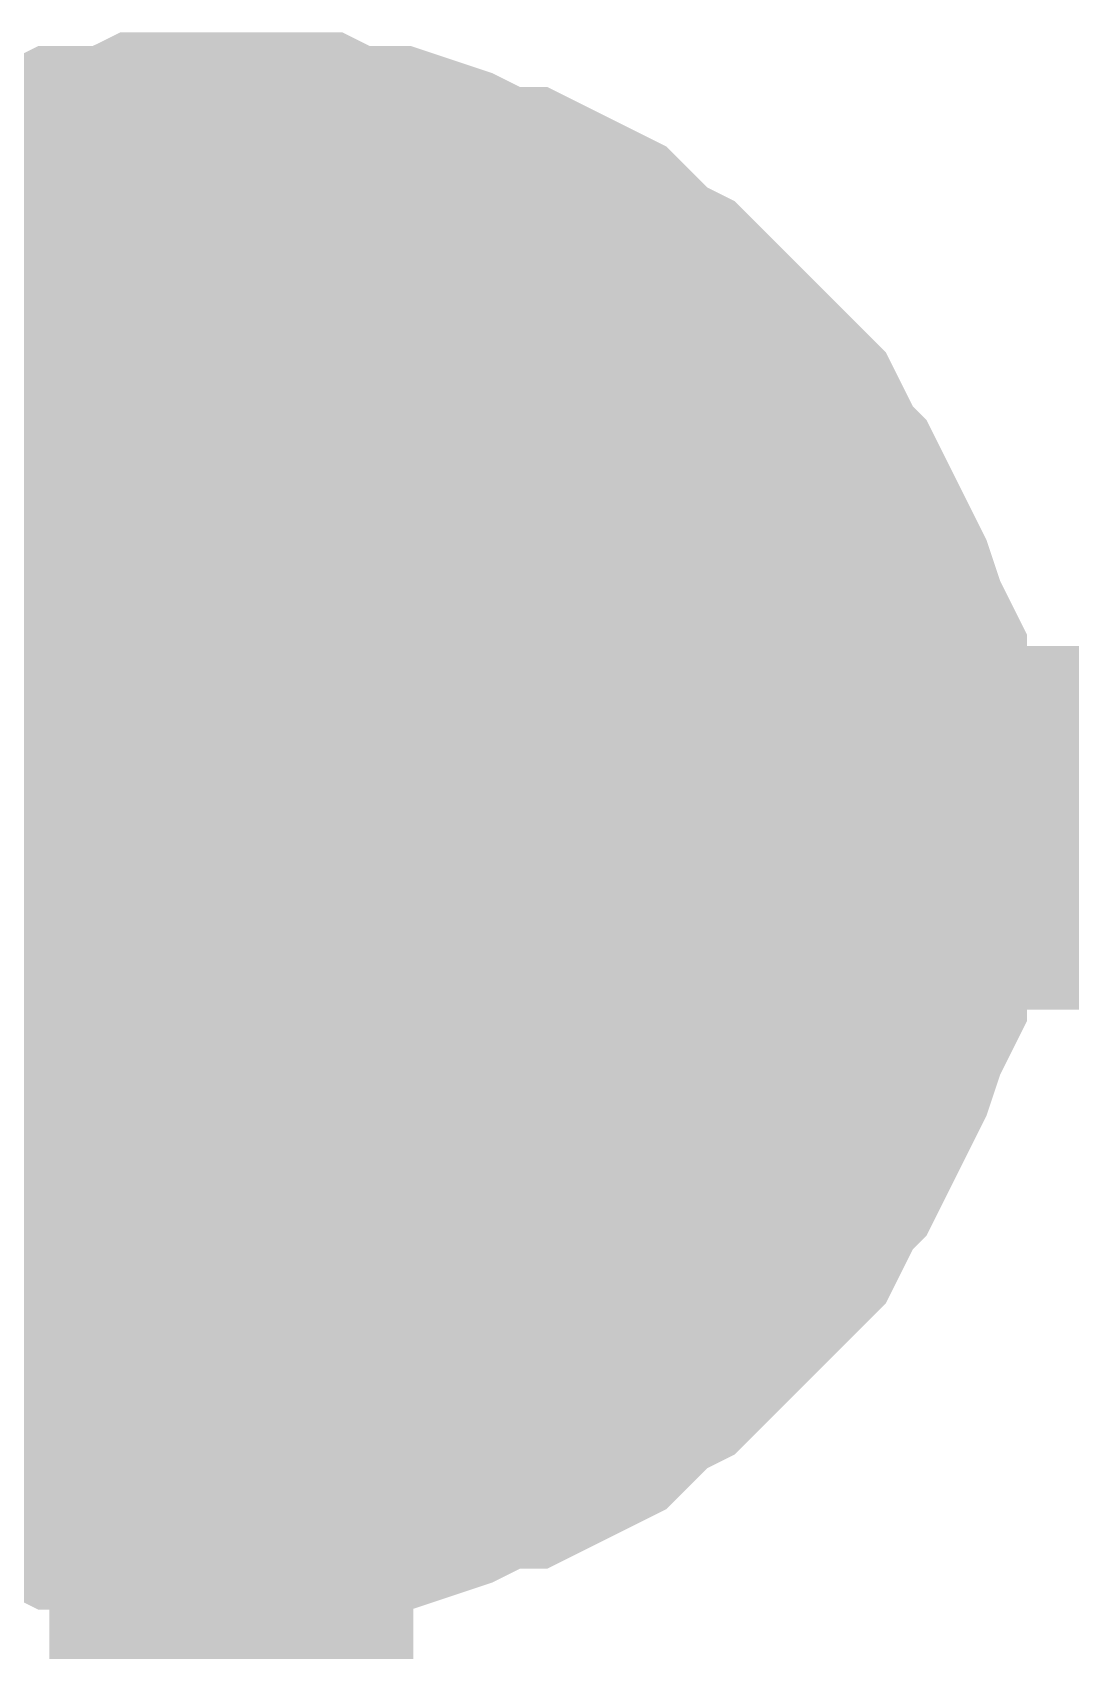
# Model space of a CAD drawing. Header units: inches. Extents: x 0 to 22.3, y 0 to 15.7.
# Drawn here: x 6.6865 to 6.7201, y 10.9965 to 11.0489 of the extents above; entities that cross this region are included whole.
import ezdxf

# ---------------------------------------------------------------- set-up
doc = ezdxf.new("R2010")
doc.units = ezdxf.units.IN
doc.header["$MEASUREMENT"] = 0
doc.layers.add('Sheet', color=255, linetype='Continuous')

msp = doc.modelspace()

# ---------------------------------------------------------------- linework, layer by layer
at = {"layer": 'Sheet'}
for points in [[(6.680098, 11.03862, 0.0118, 0.0118, 0), (6.680982, 11.039062, 0.0118, 0.0118, 0), (6.681866, 11.039505, 0.0118, 0.0118, 0), (6.682751, 11.040389, 0.0118, 0.0118, 0), (6.683193, 11.040831, 0.0118, 0.0118, 0), (6.684077, 11.041273, 0.0118, 0.0118, 0), (6.684961, 11.041273, 0.0118, 0.0118, 0), (6.685845, 11.041715, 0.0118, 0.0118, 0), (6.687171, 11.042157, 0.0118, 0.0118, 0), (6.688055, 11.042599, 0.0118, 0.0118, 0), (6.688939, 11.042599, 0.0118, 0.0118, 0), (6.689823, 11.042599, 0.0118, 0.0118, 0), (6.690707, 11.043041, 0.0118, 0.0118, 0), (6.692033, 11.043041, 0.0118, 0.0118, 0), (6.692917, 11.043041, 0.0118, 0.0118, 0)], [(6.680098, 11.03862, 0.0118, 0.0118, 0), (6.680982, 11.039062, 0.0118, 0.0118, 0), (6.681866, 11.039505, 0.0118, 0.0118, 0), (6.682751, 11.040389, 0.0118, 0.0118, 0), (6.683193, 11.040831, 0.0118, 0.0118, 0), (6.684077, 11.041273, 0.0118, 0.0118, 0), (6.684961, 11.041273, 0.0118, 0.0118, 0), (6.685845, 11.041715, 0.0118, 0.0118, 0), (6.687171, 11.042157, 0.0118, 0.0118, 0), (6.688055, 11.042599, 0.0118, 0.0118, 0), (6.688939, 11.042599, 0.0118, 0.0118, 0), (6.689823, 11.042599, 0.0118, 0.0118, 0), (6.690707, 11.043041, 0.0118, 0.0118, 0), (6.692033, 11.043041, 0.0118, 0.0118, 0), (6.692917, 11.043041, 0.0118, 0.0118, 0)], [(6.680098, 11.03862, 0.0118, 0.0118, 0), (6.680982, 11.039062, 0.0118, 0.0118, 0), (6.681866, 11.039505, 0.0118, 0.0118, 0), (6.682751, 11.040389, 0.0118, 0.0118, 0), (6.683193, 11.040831, 0.0118, 0.0118, 0), (6.684077, 11.041273, 0.0118, 0.0118, 0), (6.684961, 11.041273, 0.0118, 0.0118, 0), (6.685845, 11.041715, 0.0118, 0.0118, 0), (6.687171, 11.042157, 0.0118, 0.0118, 0), (6.688055, 11.042599, 0.0118, 0.0118, 0), (6.688939, 11.042599, 0.0118, 0.0118, 0), (6.689823, 11.042599, 0.0118, 0.0118, 0), (6.690707, 11.043041, 0.0118, 0.0118, 0), (6.692033, 11.043041, 0.0118, 0.0118, 0), (6.692917, 11.043041, 0.0118, 0.0118, 0)], [(6.680098, 11.03862, 0.0118, 0.0118, 0), (6.680982, 11.039062, 0.0118, 0.0118, 0), (6.681866, 11.039505, 0.0118, 0.0118, 0), (6.682751, 11.040389, 0.0118, 0.0118, 0), (6.683193, 11.040831, 0.0118, 0.0118, 0), (6.684077, 11.041273, 0.0118, 0.0118, 0), (6.684961, 11.041273, 0.0118, 0.0118, 0), (6.685845, 11.041715, 0.0118, 0.0118, 0), (6.687171, 11.042157, 0.0118, 0.0118, 0), (6.688055, 11.042599, 0.0118, 0.0118, 0), (6.688939, 11.042599, 0.0118, 0.0118, 0), (6.689823, 11.042599, 0.0118, 0.0118, 0), (6.690707, 11.043041, 0.0118, 0.0118, 0), (6.692033, 11.043041, 0.0118, 0.0118, 0), (6.692917, 11.043041, 0.0118, 0.0118, 0)], [(6.692917, 11.043041, 0.0118, 0.0118, 0), (6.692917, 11.043041, 0.0118, 0.0118, 0)], [(6.692917, 11.043041, 0.0118, 0.0118, 0), (6.693802, 11.043041, 0.0118, 0.0118, 0), (6.695128, 11.043041, 0.0118, 0.0118, 0), (6.696012, 11.042599, 0.0118, 0.0118, 0), (6.696896, 11.042599, 0.0118, 0.0118, 0), (6.69778, 11.042599, 0.0118, 0.0118, 0), (6.699106, 11.042157, 0.0118, 0.0118, 0), (6.69999, 11.041715, 0.0118, 0.0118, 0), (6.700874, 11.041273, 0.0118, 0.0118, 0), (6.701758, 11.041273, 0.0118, 0.0118, 0), (6.702642, 11.040831, 0.0118, 0.0118, 0), (6.703526, 11.040389, 0.0118, 0.0118, 0), (6.70441, 11.039505, 0.0118, 0.0118, 0), (6.704853, 11.039062, 0.0118, 0.0118, 0), (6.705737, 11.03862, 0.0118, 0.0118, 0), (6.706621, 11.037736, 0.0118, 0.0118, 0), (6.707063, 11.037294, 0.0118, 0.0118, 0), (6.707947, 11.03641, 0.0118, 0.0118, 0), (6.708389, 11.035968, 0.0118, 0.0118, 0), (6.709273, 11.035084, 0.0118, 0.0118, 0), (6.709715, 11.0342, 0.0118, 0.0118, 0), (6.710157, 11.033316, 0.0118, 0.0118, 0), (6.710599, 11.032874, 0.0118, 0.0118, 0), (6.711041, 11.03199, 0.0118, 0.0118, 0), (6.711483, 11.031106, 0.0118, 0.0118, 0), (6.711925, 11.030222, 0.0118, 0.0118, 0), (6.712367, 11.028896, 0.0118, 0.0118, 0), (6.712809, 11.028012, 0.0118, 0.0118, 0), (6.712809, 11.027128, 0.0118, 0.0118, 0), (6.712809, 11.026244, 0.0118, 0.0118, 0), (6.713251, 11.02536, 0.0118, 0.0118, 0), (6.713251, 11.024034, 0.0118, 0.0118, 0), (6.713251, 11.02315, 0.0118, 0.0118, 0)], [(6.692917, 11.043041, 0.0118, 0.0118, 0), (6.692917, 11.043041, 0.0118, 0.0118, 0)], [(6.692917, 11.043041, 0.0118, 0.0118, 0), (6.693802, 11.043041, 0.0118, 0.0118, 0), (6.695128, 11.043041, 0.0118, 0.0118, 0), (6.696012, 11.042599, 0.0118, 0.0118, 0), (6.696896, 11.042599, 0.0118, 0.0118, 0), (6.69778, 11.042599, 0.0118, 0.0118, 0), (6.699106, 11.042157, 0.0118, 0.0118, 0), (6.69999, 11.041715, 0.0118, 0.0118, 0), (6.700874, 11.041273, 0.0118, 0.0118, 0), (6.701758, 11.041273, 0.0118, 0.0118, 0), (6.702642, 11.040831, 0.0118, 0.0118, 0), (6.703526, 11.040389, 0.0118, 0.0118, 0), (6.70441, 11.039505, 0.0118, 0.0118, 0), (6.704853, 11.039062, 0.0118, 0.0118, 0), (6.705737, 11.03862, 0.0118, 0.0118, 0), (6.706621, 11.037736, 0.0118, 0.0118, 0), (6.707063, 11.037294, 0.0118, 0.0118, 0), (6.707947, 11.03641, 0.0118, 0.0118, 0), (6.708389, 11.035968, 0.0118, 0.0118, 0), (6.709273, 11.035084, 0.0118, 0.0118, 0), (6.709715, 11.0342, 0.0118, 0.0118, 0), (6.710157, 11.033316, 0.0118, 0.0118, 0), (6.710599, 11.032874, 0.0118, 0.0118, 0), (6.711041, 11.03199, 0.0118, 0.0118, 0), (6.711483, 11.031106, 0.0118, 0.0118, 0), (6.711925, 11.030222, 0.0118, 0.0118, 0), (6.712367, 11.028896, 0.0118, 0.0118, 0), (6.712809, 11.028012, 0.0118, 0.0118, 0), (6.712809, 11.027128, 0.0118, 0.0118, 0), (6.712809, 11.026244, 0.0118, 0.0118, 0), (6.713251, 11.02536, 0.0118, 0.0118, 0), (6.713251, 11.024034, 0.0118, 0.0118, 0), (6.713251, 11.02315, 0.0118, 0.0118, 0)], [(6.692917, 11.043041, 0.0118, 0.0118, 0), (6.692917, 11.043041, 0.0118, 0.0118, 0)], [(6.692917, 11.043041, 0.0118, 0.0118, 0), (6.693802, 11.043041, 0.0118, 0.0118, 0), (6.695128, 11.043041, 0.0118, 0.0118, 0), (6.696012, 11.042599, 0.0118, 0.0118, 0), (6.696896, 11.042599, 0.0118, 0.0118, 0), (6.69778, 11.042599, 0.0118, 0.0118, 0), (6.699106, 11.042157, 0.0118, 0.0118, 0), (6.69999, 11.041715, 0.0118, 0.0118, 0), (6.700874, 11.041273, 0.0118, 0.0118, 0), (6.701758, 11.041273, 0.0118, 0.0118, 0), (6.702642, 11.040831, 0.0118, 0.0118, 0), (6.703526, 11.040389, 0.0118, 0.0118, 0), (6.70441, 11.039505, 0.0118, 0.0118, 0), (6.704853, 11.039062, 0.0118, 0.0118, 0), (6.705737, 11.03862, 0.0118, 0.0118, 0), (6.706621, 11.037736, 0.0118, 0.0118, 0), (6.707063, 11.037294, 0.0118, 0.0118, 0), (6.707947, 11.03641, 0.0118, 0.0118, 0), (6.708389, 11.035968, 0.0118, 0.0118, 0), (6.709273, 11.035084, 0.0118, 0.0118, 0), (6.709715, 11.0342, 0.0118, 0.0118, 0), (6.710157, 11.033316, 0.0118, 0.0118, 0), (6.710599, 11.032874, 0.0118, 0.0118, 0), (6.711041, 11.03199, 0.0118, 0.0118, 0), (6.711483, 11.031106, 0.0118, 0.0118, 0), (6.711925, 11.030222, 0.0118, 0.0118, 0), (6.712367, 11.028896, 0.0118, 0.0118, 0), (6.712809, 11.028012, 0.0118, 0.0118, 0), (6.712809, 11.027128, 0.0118, 0.0118, 0), (6.712809, 11.026244, 0.0118, 0.0118, 0), (6.713251, 11.02536, 0.0118, 0.0118, 0), (6.713251, 11.024034, 0.0118, 0.0118, 0), (6.713251, 11.02315, 0.0118, 0.0118, 0)], [(6.692917, 11.043041, 0.0118, 0.0118, 0), (6.692917, 11.043041, 0.0118, 0.0118, 0)], [(6.692917, 11.043041, 0.0118, 0.0118, 0), (6.693802, 11.043041, 0.0118, 0.0118, 0), (6.695128, 11.043041, 0.0118, 0.0118, 0), (6.696012, 11.042599, 0.0118, 0.0118, 0), (6.696896, 11.042599, 0.0118, 0.0118, 0), (6.69778, 11.042599, 0.0118, 0.0118, 0), (6.699106, 11.042157, 0.0118, 0.0118, 0), (6.69999, 11.041715, 0.0118, 0.0118, 0), (6.700874, 11.041273, 0.0118, 0.0118, 0), (6.701758, 11.041273, 0.0118, 0.0118, 0), (6.702642, 11.040831, 0.0118, 0.0118, 0), (6.703526, 11.040389, 0.0118, 0.0118, 0), (6.70441, 11.039505, 0.0118, 0.0118, 0), (6.704853, 11.039062, 0.0118, 0.0118, 0), (6.705737, 11.03862, 0.0118, 0.0118, 0), (6.706621, 11.037736, 0.0118, 0.0118, 0), (6.707063, 11.037294, 0.0118, 0.0118, 0), (6.707947, 11.03641, 0.0118, 0.0118, 0), (6.708389, 11.035968, 0.0118, 0.0118, 0), (6.709273, 11.035084, 0.0118, 0.0118, 0), (6.709715, 11.0342, 0.0118, 0.0118, 0), (6.710157, 11.033316, 0.0118, 0.0118, 0), (6.710599, 11.032874, 0.0118, 0.0118, 0), (6.711041, 11.03199, 0.0118, 0.0118, 0), (6.711483, 11.031106, 0.0118, 0.0118, 0), (6.711925, 11.030222, 0.0118, 0.0118, 0), (6.712367, 11.028896, 0.0118, 0.0118, 0), (6.712809, 11.028012, 0.0118, 0.0118, 0), (6.712809, 11.027128, 0.0118, 0.0118, 0), (6.712809, 11.026244, 0.0118, 0.0118, 0), (6.713251, 11.02536, 0.0118, 0.0118, 0), (6.713251, 11.024034, 0.0118, 0.0118, 0), (6.713251, 11.02315, 0.0118, 0.0118, 0)], [(6.684077, 11.041273, 0.0039, 0.0039, 0), (6.684961, 11.041273, 0.0039, 0.0039, 0), (6.685845, 11.041715, 0.0039, 0.0039, 0), (6.687171, 11.042157, 0.0039, 0.0039, 0), (6.688055, 11.042599, 0.0039, 0.0039, 0), (6.688939, 11.042599, 0.0039, 0.0039, 0), (6.689823, 11.042599, 0.0039, 0.0039, 0), (6.690707, 11.043041, 0.0039, 0.0039, 0), (6.692033, 11.043041, 0.0039, 0.0039, 0), (6.692917, 11.043041, 0.0039, 0.0039, 0)], [(6.684077, 11.041273, 0.0039, 0.0039, 0), (6.684961, 11.041273, 0.0039, 0.0039, 0), (6.685845, 11.041715, 0.0039, 0.0039, 0), (6.687171, 11.042157, 0.0039, 0.0039, 0), (6.688055, 11.042599, 0.0039, 0.0039, 0), (6.688939, 11.042599, 0.0039, 0.0039, 0), (6.689823, 11.042599, 0.0039, 0.0039, 0), (6.690707, 11.043041, 0.0039, 0.0039, 0), (6.692033, 11.043041, 0.0039, 0.0039, 0), (6.692917, 11.043041, 0.0039, 0.0039, 0)], [(6.684077, 11.041273, 0.0039, 0.0039, 0), (6.684961, 11.041273, 0.0039, 0.0039, 0), (6.685845, 11.041715, 0.0039, 0.0039, 0), (6.687171, 11.042157, 0.0039, 0.0039, 0), (6.688055, 11.042599, 0.0039, 0.0039, 0), (6.688939, 11.042599, 0.0039, 0.0039, 0), (6.689823, 11.042599, 0.0039, 0.0039, 0), (6.690707, 11.043041, 0.0039, 0.0039, 0), (6.692033, 11.043041, 0.0039, 0.0039, 0), (6.692917, 11.043041, 0.0039, 0.0039, 0)], [(6.684077, 11.041273, 0.0039, 0.0039, 0), (6.684961, 11.041273, 0.0039, 0.0039, 0), (6.685845, 11.041715, 0.0039, 0.0039, 0), (6.687171, 11.042157, 0.0039, 0.0039, 0), (6.688055, 11.042599, 0.0039, 0.0039, 0), (6.688939, 11.042599, 0.0039, 0.0039, 0), (6.689823, 11.042599, 0.0039, 0.0039, 0), (6.690707, 11.043041, 0.0039, 0.0039, 0), (6.692033, 11.043041, 0.0039, 0.0039, 0), (6.692917, 11.043041, 0.0039, 0.0039, 0)], [(6.692917, 11.043041, 0.0039, 0.0039, 0), (6.692917, 11.043041, 0.0039, 0.0039, 0)], [(6.692917, 11.043041, 0.0039, 0.0039, 0), (6.693802, 11.043041, 0.0039, 0.0039, 0), (6.695128, 11.043041, 0.0039, 0.0039, 0), (6.696012, 11.042599, 0.0039, 0.0039, 0), (6.696896, 11.042599, 0.0039, 0.0039, 0), (6.69778, 11.042599, 0.0039, 0.0039, 0), (6.699106, 11.042157, 0.0039, 0.0039, 0), (6.69999, 11.041715, 0.0039, 0.0039, 0), (6.700874, 11.041273, 0.0039, 0.0039, 0), (6.701758, 11.041273, 0.0039, 0.0039, 0), (6.702642, 11.040831, 0.0039, 0.0039, 0), (6.703526, 11.040389, 0.0039, 0.0039, 0), (6.70441, 11.039505, 0.0039, 0.0039, 0), (6.704853, 11.039062, 0.0039, 0.0039, 0), (6.705737, 11.03862, 0.0039, 0.0039, 0), (6.706621, 11.037736, 0.0039, 0.0039, 0), (6.707063, 11.037294, 0.0039, 0.0039, 0), (6.707947, 11.03641, 0.0039, 0.0039, 0), (6.708389, 11.035968, 0.0039, 0.0039, 0), (6.709273, 11.035084, 0.0039, 0.0039, 0), (6.709715, 11.0342, 0.0039, 0.0039, 0), (6.710157, 11.033316, 0.0039, 0.0039, 0), (6.710599, 11.032874, 0.0039, 0.0039, 0), (6.711041, 11.03199, 0.0039, 0.0039, 0), (6.711483, 11.031106, 0.0039, 0.0039, 0), (6.711925, 11.030222, 0.0039, 0.0039, 0), (6.712367, 11.028896, 0.0039, 0.0039, 0), (6.712809, 11.028012, 0.0039, 0.0039, 0), (6.712809, 11.027128, 0.0039, 0.0039, 0), (6.712809, 11.026244, 0.0039, 0.0039, 0), (6.713251, 11.02536, 0.0039, 0.0039, 0), (6.713251, 11.024034, 0.0039, 0.0039, 0), (6.713251, 11.02315, 0.0039, 0.0039, 0)], [(6.692917, 11.043041, 0.0039, 0.0039, 0), (6.692917, 11.043041, 0.0039, 0.0039, 0)], [(6.692917, 11.043041, 0.0039, 0.0039, 0), (6.693802, 11.043041, 0.0039, 0.0039, 0), (6.695128, 11.043041, 0.0039, 0.0039, 0), (6.696012, 11.042599, 0.0039, 0.0039, 0), (6.696896, 11.042599, 0.0039, 0.0039, 0), (6.69778, 11.042599, 0.0039, 0.0039, 0), (6.699106, 11.042157, 0.0039, 0.0039, 0), (6.69999, 11.041715, 0.0039, 0.0039, 0), (6.700874, 11.041273, 0.0039, 0.0039, 0), (6.701758, 11.041273, 0.0039, 0.0039, 0), (6.702642, 11.040831, 0.0039, 0.0039, 0), (6.703526, 11.040389, 0.0039, 0.0039, 0), (6.70441, 11.039505, 0.0039, 0.0039, 0), (6.704853, 11.039062, 0.0039, 0.0039, 0), (6.705737, 11.03862, 0.0039, 0.0039, 0), (6.706621, 11.037736, 0.0039, 0.0039, 0), (6.707063, 11.037294, 0.0039, 0.0039, 0), (6.707947, 11.03641, 0.0039, 0.0039, 0), (6.708389, 11.035968, 0.0039, 0.0039, 0), (6.709273, 11.035084, 0.0039, 0.0039, 0), (6.709715, 11.0342, 0.0039, 0.0039, 0), (6.710157, 11.033316, 0.0039, 0.0039, 0), (6.710599, 11.032874, 0.0039, 0.0039, 0), (6.711041, 11.03199, 0.0039, 0.0039, 0), (6.711483, 11.031106, 0.0039, 0.0039, 0), (6.711925, 11.030222, 0.0039, 0.0039, 0), (6.712367, 11.028896, 0.0039, 0.0039, 0), (6.712809, 11.028012, 0.0039, 0.0039, 0), (6.712809, 11.027128, 0.0039, 0.0039, 0), (6.712809, 11.026244, 0.0039, 0.0039, 0), (6.713251, 11.02536, 0.0039, 0.0039, 0), (6.713251, 11.024034, 0.0039, 0.0039, 0), (6.713251, 11.02315, 0.0039, 0.0039, 0)], [(6.692917, 11.043041, 0.0039, 0.0039, 0), (6.692917, 11.043041, 0.0039, 0.0039, 0)], [(6.692917, 11.043041, 0.0039, 0.0039, 0), (6.693802, 11.043041, 0.0039, 0.0039, 0), (6.695128, 11.043041, 0.0039, 0.0039, 0), (6.696012, 11.042599, 0.0039, 0.0039, 0), (6.696896, 11.042599, 0.0039, 0.0039, 0), (6.69778, 11.042599, 0.0039, 0.0039, 0), (6.699106, 11.042157, 0.0039, 0.0039, 0), (6.69999, 11.041715, 0.0039, 0.0039, 0), (6.700874, 11.041273, 0.0039, 0.0039, 0), (6.701758, 11.041273, 0.0039, 0.0039, 0), (6.702642, 11.040831, 0.0039, 0.0039, 0), (6.703526, 11.040389, 0.0039, 0.0039, 0), (6.70441, 11.039505, 0.0039, 0.0039, 0), (6.704853, 11.039062, 0.0039, 0.0039, 0), (6.705737, 11.03862, 0.0039, 0.0039, 0), (6.706621, 11.037736, 0.0039, 0.0039, 0), (6.707063, 11.037294, 0.0039, 0.0039, 0), (6.707947, 11.03641, 0.0039, 0.0039, 0), (6.708389, 11.035968, 0.0039, 0.0039, 0), (6.709273, 11.035084, 0.0039, 0.0039, 0), (6.709715, 11.0342, 0.0039, 0.0039, 0), (6.710157, 11.033316, 0.0039, 0.0039, 0), (6.710599, 11.032874, 0.0039, 0.0039, 0), (6.711041, 11.03199, 0.0039, 0.0039, 0), (6.711483, 11.031106, 0.0039, 0.0039, 0), (6.711925, 11.030222, 0.0039, 0.0039, 0), (6.712367, 11.028896, 0.0039, 0.0039, 0), (6.712809, 11.028012, 0.0039, 0.0039, 0), (6.712809, 11.027128, 0.0039, 0.0039, 0), (6.712809, 11.026244, 0.0039, 0.0039, 0), (6.713251, 11.02536, 0.0039, 0.0039, 0), (6.713251, 11.024034, 0.0039, 0.0039, 0), (6.713251, 11.02315, 0.0039, 0.0039, 0)], [(6.692917, 11.043041, 0.0039, 0.0039, 0), (6.692917, 11.043041, 0.0039, 0.0039, 0)], [(6.692917, 11.043041, 0.0039, 0.0039, 0), (6.693802, 11.043041, 0.0039, 0.0039, 0), (6.695128, 11.043041, 0.0039, 0.0039, 0), (6.696012, 11.042599, 0.0039, 0.0039, 0), (6.696896, 11.042599, 0.0039, 0.0039, 0), (6.69778, 11.042599, 0.0039, 0.0039, 0), (6.699106, 11.042157, 0.0039, 0.0039, 0), (6.69999, 11.041715, 0.0039, 0.0039, 0), (6.700874, 11.041273, 0.0039, 0.0039, 0), (6.701758, 11.041273, 0.0039, 0.0039, 0), (6.702642, 11.040831, 0.0039, 0.0039, 0), (6.703526, 11.040389, 0.0039, 0.0039, 0), (6.70441, 11.039505, 0.0039, 0.0039, 0), (6.704853, 11.039062, 0.0039, 0.0039, 0), (6.705737, 11.03862, 0.0039, 0.0039, 0), (6.706621, 11.037736, 0.0039, 0.0039, 0), (6.707063, 11.037294, 0.0039, 0.0039, 0), (6.707947, 11.03641, 0.0039, 0.0039, 0), (6.708389, 11.035968, 0.0039, 0.0039, 0), (6.709273, 11.035084, 0.0039, 0.0039, 0), (6.709715, 11.0342, 0.0039, 0.0039, 0), (6.710157, 11.033316, 0.0039, 0.0039, 0), (6.710599, 11.032874, 0.0039, 0.0039, 0), (6.711041, 11.03199, 0.0039, 0.0039, 0), (6.711483, 11.031106, 0.0039, 0.0039, 0), (6.711925, 11.030222, 0.0039, 0.0039, 0), (6.712367, 11.028896, 0.0039, 0.0039, 0), (6.712809, 11.028012, 0.0039, 0.0039, 0), (6.712809, 11.027128, 0.0039, 0.0039, 0), (6.712809, 11.026244, 0.0039, 0.0039, 0), (6.713251, 11.02536, 0.0039, 0.0039, 0), (6.713251, 11.024034, 0.0039, 0.0039, 0), (6.713251, 11.02315, 0.0039, 0.0039, 0)], [(7.480632, 11.02315, 0.0118, 0.0118, 0), (7.086775, 11.02315, 0.0118, 0.0118, 0), (6.692917, 11.02315, 0.0118, 0.0118, 0), (6.299502, 11.02315, 0.0118, 0.0118, 0)], [(6.713251, 11.02315, 0.0118, 0.0118, 0), (6.713251, 11.022266, 0.0118, 0.0118, 0), (6.713251, 11.02094, 0.0118, 0.0118, 0), (6.712809, 11.020056, 0.0118, 0.0118, 0), (6.712809, 11.019172, 0.0118, 0.0118, 0), (6.712809, 11.018288, 0.0118, 0.0118, 0), (6.712367, 11.017404, 0.0118, 0.0118, 0), (6.711925, 11.016078, 0.0118, 0.0118, 0), (6.711483, 11.015194, 0.0118, 0.0118, 0), (6.711041, 11.01431, 0.0118, 0.0118, 0), (6.710599, 11.013426, 0.0118, 0.0118, 0), (6.710157, 11.012984, 0.0118, 0.0118, 0), (6.709715, 11.0121, 0.0118, 0.0118, 0), (6.709273, 11.011216, 0.0118, 0.0118, 0), (6.708389, 11.010332, 0.0118, 0.0118, 0), (6.707947, 11.00989, 0.0118, 0.0118, 0), (6.707063, 11.009006, 0.0118, 0.0118, 0), (6.706621, 11.008564, 0.0118, 0.0118, 0), (6.705737, 11.00768, 0.0118, 0.0118, 0), (6.704853, 11.007238, 0.0118, 0.0118, 0), (6.70441, 11.006796, 0.0118, 0.0118, 0), (6.703526, 11.005912, 0.0118, 0.0118, 0), (6.702642, 11.00547, 0.0118, 0.0118, 0), (6.701758, 11.005028, 0.0118, 0.0118, 0), (6.700874, 11.005028, 0.0118, 0.0118, 0), (6.69999, 11.004586, 0.0118, 0.0118, 0), (6.699106, 11.004144, 0.0118, 0.0118, 0), (6.69778, 11.003702, 0.0118, 0.0118, 0), (6.696896, 11.003702, 0.0118, 0.0118, 0), (6.696012, 11.003702, 0.0118, 0.0118, 0), (6.695128, 11.00326, 0.0118, 0.0118, 0), (6.693802, 11.00326, 0.0118, 0.0118, 0), (6.692917, 11.00326, 0.0118, 0.0118, 0)], [(6.692917, 11.02315, 0.0118, 0.0118, 0), (6.692917, 10.535619, 0.0118, 0.0118, 0)], [(6.713251, 11.02315, 0.0118, 0.0118, 0), (6.713251, 11.022266, 0.0118, 0.0118, 0), (6.713251, 11.02094, 0.0118, 0.0118, 0), (6.712809, 11.020056, 0.0118, 0.0118, 0), (6.712809, 11.019172, 0.0118, 0.0118, 0), (6.712809, 11.018288, 0.0118, 0.0118, 0), (6.712367, 11.017404, 0.0118, 0.0118, 0), (6.711925, 11.016078, 0.0118, 0.0118, 0), (6.711483, 11.015194, 0.0118, 0.0118, 0), (6.711041, 11.01431, 0.0118, 0.0118, 0), (6.710599, 11.013426, 0.0118, 0.0118, 0), (6.710157, 11.012984, 0.0118, 0.0118, 0), (6.709715, 11.0121, 0.0118, 0.0118, 0), (6.709273, 11.011216, 0.0118, 0.0118, 0), (6.708389, 11.010332, 0.0118, 0.0118, 0), (6.707947, 11.00989, 0.0118, 0.0118, 0), (6.707063, 11.009006, 0.0118, 0.0118, 0), (6.706621, 11.008564, 0.0118, 0.0118, 0), (6.705737, 11.00768, 0.0118, 0.0118, 0), (6.704853, 11.007238, 0.0118, 0.0118, 0), (6.70441, 11.006796, 0.0118, 0.0118, 0), (6.703526, 11.005912, 0.0118, 0.0118, 0), (6.702642, 11.00547, 0.0118, 0.0118, 0), (6.701758, 11.005028, 0.0118, 0.0118, 0), (6.700874, 11.005028, 0.0118, 0.0118, 0), (6.69999, 11.004586, 0.0118, 0.0118, 0), (6.699106, 11.004144, 0.0118, 0.0118, 0), (6.69778, 11.003702, 0.0118, 0.0118, 0), (6.696896, 11.003702, 0.0118, 0.0118, 0), (6.696012, 11.003702, 0.0118, 0.0118, 0), (6.695128, 11.00326, 0.0118, 0.0118, 0), (6.693802, 11.00326, 0.0118, 0.0118, 0), (6.692917, 11.00326, 0.0118, 0.0118, 0)], [(6.713251, 11.02315, 0.0118, 0.0118, 0), (6.713251, 11.022266, 0.0118, 0.0118, 0), (6.713251, 11.02094, 0.0118, 0.0118, 0), (6.712809, 11.020056, 0.0118, 0.0118, 0), (6.712809, 11.019172, 0.0118, 0.0118, 0), (6.712809, 11.018288, 0.0118, 0.0118, 0), (6.712367, 11.017404, 0.0118, 0.0118, 0), (6.711925, 11.016078, 0.0118, 0.0118, 0), (6.711483, 11.015194, 0.0118, 0.0118, 0), (6.711041, 11.01431, 0.0118, 0.0118, 0), (6.710599, 11.013426, 0.0118, 0.0118, 0), (6.710157, 11.012984, 0.0118, 0.0118, 0), (6.709715, 11.0121, 0.0118, 0.0118, 0), (6.709273, 11.011216, 0.0118, 0.0118, 0), (6.708389, 11.010332, 0.0118, 0.0118, 0), (6.707947, 11.00989, 0.0118, 0.0118, 0), (6.707063, 11.009006, 0.0118, 0.0118, 0), (6.706621, 11.008564, 0.0118, 0.0118, 0), (6.705737, 11.00768, 0.0118, 0.0118, 0), (6.704853, 11.007238, 0.0118, 0.0118, 0), (6.70441, 11.006796, 0.0118, 0.0118, 0), (6.703526, 11.005912, 0.0118, 0.0118, 0), (6.702642, 11.00547, 0.0118, 0.0118, 0), (6.701758, 11.005028, 0.0118, 0.0118, 0), (6.700874, 11.005028, 0.0118, 0.0118, 0), (6.69999, 11.004586, 0.0118, 0.0118, 0), (6.699106, 11.004144, 0.0118, 0.0118, 0), (6.69778, 11.003702, 0.0118, 0.0118, 0), (6.696896, 11.003702, 0.0118, 0.0118, 0), (6.696012, 11.003702, 0.0118, 0.0118, 0), (6.695128, 11.00326, 0.0118, 0.0118, 0), (6.693802, 11.00326, 0.0118, 0.0118, 0), (6.692917, 11.00326, 0.0118, 0.0118, 0)], [(6.713251, 11.02315, 0.0118, 0.0118, 0), (6.713251, 11.022266, 0.0118, 0.0118, 0), (6.713251, 11.02094, 0.0118, 0.0118, 0), (6.712809, 11.020056, 0.0118, 0.0118, 0), (6.712809, 11.019172, 0.0118, 0.0118, 0), (6.712809, 11.018288, 0.0118, 0.0118, 0), (6.712367, 11.017404, 0.0118, 0.0118, 0), (6.711925, 11.016078, 0.0118, 0.0118, 0), (6.711483, 11.015194, 0.0118, 0.0118, 0), (6.711041, 11.01431, 0.0118, 0.0118, 0), (6.710599, 11.013426, 0.0118, 0.0118, 0), (6.710157, 11.012984, 0.0118, 0.0118, 0), (6.709715, 11.0121, 0.0118, 0.0118, 0), (6.709273, 11.011216, 0.0118, 0.0118, 0), (6.708389, 11.010332, 0.0118, 0.0118, 0), (6.707947, 11.00989, 0.0118, 0.0118, 0), (6.707063, 11.009006, 0.0118, 0.0118, 0), (6.706621, 11.008564, 0.0118, 0.0118, 0), (6.705737, 11.00768, 0.0118, 0.0118, 0), (6.704853, 11.007238, 0.0118, 0.0118, 0), (6.70441, 11.006796, 0.0118, 0.0118, 0), (6.703526, 11.005912, 0.0118, 0.0118, 0), (6.702642, 11.00547, 0.0118, 0.0118, 0), (6.701758, 11.005028, 0.0118, 0.0118, 0), (6.700874, 11.005028, 0.0118, 0.0118, 0), (6.69999, 11.004586, 0.0118, 0.0118, 0), (6.699106, 11.004144, 0.0118, 0.0118, 0), (6.69778, 11.003702, 0.0118, 0.0118, 0), (6.696896, 11.003702, 0.0118, 0.0118, 0), (6.696012, 11.003702, 0.0118, 0.0118, 0), (6.695128, 11.00326, 0.0118, 0.0118, 0), (6.693802, 11.00326, 0.0118, 0.0118, 0), (6.692917, 11.00326, 0.0118, 0.0118, 0)], [(6.713251, 11.02315, 0.0118, 0.0118, 0), (6.713251, 11.02315, 0.0118, 0.0118, 0), (6.713251, 11.02315, 0.0118, 0.0118, 0), (6.713251, 11.02315, 0.0118, 0.0118, 0), (6.713251, 11.02315, 0.0118, 0.0118, 0), (6.713251, 11.02315, 0.0118, 0.0118, 0), (6.713251, 11.02315, 0.0118, 0.0118, 0), (6.713251, 11.02315, 0.0118, 0.0118, 0), (6.713251, 11.02315, 0.0118, 0.0118, 0), (6.713251, 11.02315, 0.0118, 0.0118, 0), (6.713251, 11.02315, 0.0118, 0.0118, 0), (6.713251, 11.02315, 0.0118, 0.0118, 0), (6.713251, 11.02315, 0.0118, 0.0118, 0), (6.713251, 11.02315, 0.0118, 0.0118, 0), (6.713251, 11.02315, 0.0118, 0.0118, 0), (6.713251, 11.02315, 0.0118, 0.0118, 0), (6.713251, 11.02315, 0.0118, 0.0118, 0), (6.713251, 11.02315, 0.0118, 0.0118, 0), (6.713251, 11.02315, 0.0118, 0.0118, 0), (6.713251, 11.02315, 0.0118, 0.0118, 0), (6.713251, 11.02315, 0.0118, 0.0118, 0), (6.713251, 11.02315, 0.0118, 0.0118, 0), (6.713251, 11.02315, 0.0118, 0.0118, 0), (6.713251, 11.02315, 0.0118, 0.0118, 0), (6.713251, 11.02315, 0.0118, 0.0118, 0), (6.713251, 11.02315, 0.0118, 0.0118, 0), (6.713251, 11.02315, 0.0118, 0.0118, 0), (6.713251, 11.02315, 0.0118, 0.0118, 0), (6.713251, 11.02315, 0.0118, 0.0118, 0), (6.713251, 11.02315, 0.0118, 0.0118, 0), (6.713251, 11.02315, 0.0118, 0.0118, 0), (6.713251, 11.02315, 0.0118, 0.0118, 0), (6.713251, 11.02315, 0.0118, 0.0118, 0)], [(6.713251, 11.02315, 0.0118, 0.0118, 0), (6.713251, 11.02315, 0.0118, 0.0118, 0)], [(6.713251, 11.02315, 0.0118, 0.0118, 0), (6.713251, 11.02315, 0.0118, 0.0118, 0), (6.713251, 11.02315, 0.0118, 0.0118, 0), (6.713251, 11.02315, 0.0118, 0.0118, 0), (6.713251, 11.02315, 0.0118, 0.0118, 0), (6.713251, 11.02315, 0.0118, 0.0118, 0), (6.713251, 11.02315, 0.0118, 0.0118, 0), (6.713251, 11.02315, 0.0118, 0.0118, 0), (6.713251, 11.02315, 0.0118, 0.0118, 0), (6.713251, 11.02315, 0.0118, 0.0118, 0), (6.713251, 11.02315, 0.0118, 0.0118, 0), (6.713251, 11.02315, 0.0118, 0.0118, 0), (6.713251, 11.02315, 0.0118, 0.0118, 0), (6.713251, 11.02315, 0.0118, 0.0118, 0), (6.713251, 11.02315, 0.0118, 0.0118, 0), (6.713251, 11.02315, 0.0118, 0.0118, 0), (6.713251, 11.02315, 0.0118, 0.0118, 0), (6.713251, 11.02315, 0.0118, 0.0118, 0), (6.713251, 11.02315, 0.0118, 0.0118, 0), (6.713251, 11.02315, 0.0118, 0.0118, 0), (6.713251, 11.02315, 0.0118, 0.0118, 0), (6.713251, 11.02315, 0.0118, 0.0118, 0), (6.713251, 11.02315, 0.0118, 0.0118, 0), (6.713251, 11.02315, 0.0118, 0.0118, 0), (6.713251, 11.02315, 0.0118, 0.0118, 0), (6.713251, 11.02315, 0.0118, 0.0118, 0), (6.713251, 11.02315, 0.0118, 0.0118, 0), (6.713251, 11.02315, 0.0118, 0.0118, 0), (6.713251, 11.02315, 0.0118, 0.0118, 0), (6.713251, 11.02315, 0.0118, 0.0118, 0), (6.713251, 11.02315, 0.0118, 0.0118, 0), (6.713251, 11.02315, 0.0118, 0.0118, 0), (6.713251, 11.02315, 0.0118, 0.0118, 0)], [(6.713251, 11.02315, 0.0118, 0.0118, 0), (6.713251, 11.02315, 0.0118, 0.0118, 0)], [(6.713251, 11.02315, 0.0118, 0.0118, 0), (6.713251, 11.02315, 0.0118, 0.0118, 0), (6.713251, 11.02315, 0.0118, 0.0118, 0), (6.713251, 11.02315, 0.0118, 0.0118, 0), (6.713251, 11.02315, 0.0118, 0.0118, 0), (6.713251, 11.02315, 0.0118, 0.0118, 0), (6.713251, 11.02315, 0.0118, 0.0118, 0), (6.713251, 11.02315, 0.0118, 0.0118, 0), (6.713251, 11.02315, 0.0118, 0.0118, 0), (6.713251, 11.02315, 0.0118, 0.0118, 0), (6.713251, 11.02315, 0.0118, 0.0118, 0), (6.713251, 11.02315, 0.0118, 0.0118, 0), (6.713251, 11.02315, 0.0118, 0.0118, 0), (6.713251, 11.02315, 0.0118, 0.0118, 0), (6.713251, 11.02315, 0.0118, 0.0118, 0), (6.713251, 11.02315, 0.0118, 0.0118, 0), (6.713251, 11.02315, 0.0118, 0.0118, 0), (6.713251, 11.02315, 0.0118, 0.0118, 0), (6.713251, 11.02315, 0.0118, 0.0118, 0), (6.713251, 11.02315, 0.0118, 0.0118, 0), (6.713251, 11.02315, 0.0118, 0.0118, 0), (6.713251, 11.02315, 0.0118, 0.0118, 0), (6.713251, 11.02315, 0.0118, 0.0118, 0), (6.713251, 11.02315, 0.0118, 0.0118, 0), (6.713251, 11.02315, 0.0118, 0.0118, 0), (6.713251, 11.02315, 0.0118, 0.0118, 0), (6.713251, 11.02315, 0.0118, 0.0118, 0), (6.713251, 11.02315, 0.0118, 0.0118, 0), (6.713251, 11.02315, 0.0118, 0.0118, 0), (6.713251, 11.02315, 0.0118, 0.0118, 0), (6.713251, 11.02315, 0.0118, 0.0118, 0), (6.713251, 11.02315, 0.0118, 0.0118, 0), (6.713251, 11.02315, 0.0118, 0.0118, 0)], [(6.713251, 11.02315, 0.0118, 0.0118, 0), (6.713251, 11.02315, 0.0118, 0.0118, 0)], [(6.713251, 11.02315, 0.0118, 0.0118, 0), (6.713251, 11.02315, 0.0118, 0.0118, 0), (6.713251, 11.02315, 0.0118, 0.0118, 0), (6.713251, 11.02315, 0.0118, 0.0118, 0), (6.713251, 11.02315, 0.0118, 0.0118, 0), (6.713251, 11.02315, 0.0118, 0.0118, 0), (6.713251, 11.02315, 0.0118, 0.0118, 0), (6.713251, 11.02315, 0.0118, 0.0118, 0), (6.713251, 11.02315, 0.0118, 0.0118, 0), (6.713251, 11.02315, 0.0118, 0.0118, 0), (6.713251, 11.02315, 0.0118, 0.0118, 0), (6.713251, 11.02315, 0.0118, 0.0118, 0), (6.713251, 11.02315, 0.0118, 0.0118, 0), (6.713251, 11.02315, 0.0118, 0.0118, 0), (6.713251, 11.02315, 0.0118, 0.0118, 0), (6.713251, 11.02315, 0.0118, 0.0118, 0), (6.713251, 11.02315, 0.0118, 0.0118, 0), (6.713251, 11.02315, 0.0118, 0.0118, 0), (6.713251, 11.02315, 0.0118, 0.0118, 0), (6.713251, 11.02315, 0.0118, 0.0118, 0), (6.713251, 11.02315, 0.0118, 0.0118, 0), (6.713251, 11.02315, 0.0118, 0.0118, 0), (6.713251, 11.02315, 0.0118, 0.0118, 0), (6.713251, 11.02315, 0.0118, 0.0118, 0), (6.713251, 11.02315, 0.0118, 0.0118, 0), (6.713251, 11.02315, 0.0118, 0.0118, 0), (6.713251, 11.02315, 0.0118, 0.0118, 0), (6.713251, 11.02315, 0.0118, 0.0118, 0), (6.713251, 11.02315, 0.0118, 0.0118, 0), (6.713251, 11.02315, 0.0118, 0.0118, 0), (6.713251, 11.02315, 0.0118, 0.0118, 0), (6.713251, 11.02315, 0.0118, 0.0118, 0), (6.713251, 11.02315, 0.0118, 0.0118, 0)], [(6.713251, 11.02315, 0.0118, 0.0118, 0), (6.713251, 11.02315, 0.0118, 0.0118, 0)], [(6.713251, 11.02315, 0.0039, 0.0039, 0), (6.713251, 11.022266, 0.0039, 0.0039, 0), (6.713251, 11.02094, 0.0039, 0.0039, 0), (6.712809, 11.020056, 0.0039, 0.0039, 0), (6.712809, 11.019172, 0.0039, 0.0039, 0), (6.712809, 11.018288, 0.0039, 0.0039, 0), (6.712367, 11.017404, 0.0039, 0.0039, 0), (6.711925, 11.016078, 0.0039, 0.0039, 0), (6.711483, 11.015194, 0.0039, 0.0039, 0), (6.711041, 11.01431, 0.0039, 0.0039, 0), (6.710599, 11.013426, 0.0039, 0.0039, 0), (6.710157, 11.012984, 0.0039, 0.0039, 0), (6.709715, 11.0121, 0.0039, 0.0039, 0), (6.709273, 11.011216, 0.0039, 0.0039, 0), (6.708389, 11.010332, 0.0039, 0.0039, 0), (6.707947, 11.00989, 0.0039, 0.0039, 0), (6.707063, 11.009006, 0.0039, 0.0039, 0), (6.706621, 11.008564, 0.0039, 0.0039, 0), (6.705737, 11.00768, 0.0039, 0.0039, 0), (6.704853, 11.007238, 0.0039, 0.0039, 0), (6.70441, 11.006796, 0.0039, 0.0039, 0), (6.703526, 11.005912, 0.0039, 0.0039, 0), (6.702642, 11.00547, 0.0039, 0.0039, 0), (6.701758, 11.005028, 0.0039, 0.0039, 0), (6.700874, 11.005028, 0.0039, 0.0039, 0), (6.69999, 11.004586, 0.0039, 0.0039, 0), (6.699106, 11.004144, 0.0039, 0.0039, 0), (6.69778, 11.003702, 0.0039, 0.0039, 0), (6.696896, 11.003702, 0.0039, 0.0039, 0), (6.696012, 11.003702, 0.0039, 0.0039, 0), (6.695128, 11.00326, 0.0039, 0.0039, 0), (6.693802, 11.00326, 0.0039, 0.0039, 0), (6.692917, 11.00326, 0.0039, 0.0039, 0)], [(6.713251, 11.02315, 0.0039, 0.0039, 0), (6.713251, 11.022266, 0.0039, 0.0039, 0), (6.713251, 11.02094, 0.0039, 0.0039, 0), (6.712809, 11.020056, 0.0039, 0.0039, 0), (6.712809, 11.019172, 0.0039, 0.0039, 0), (6.712809, 11.018288, 0.0039, 0.0039, 0), (6.712367, 11.017404, 0.0039, 0.0039, 0), (6.711925, 11.016078, 0.0039, 0.0039, 0), (6.711483, 11.015194, 0.0039, 0.0039, 0), (6.711041, 11.01431, 0.0039, 0.0039, 0), (6.710599, 11.013426, 0.0039, 0.0039, 0), (6.710157, 11.012984, 0.0039, 0.0039, 0), (6.709715, 11.0121, 0.0039, 0.0039, 0), (6.709273, 11.011216, 0.0039, 0.0039, 0), (6.708389, 11.010332, 0.0039, 0.0039, 0), (6.707947, 11.00989, 0.0039, 0.0039, 0), (6.707063, 11.009006, 0.0039, 0.0039, 0), (6.706621, 11.008564, 0.0039, 0.0039, 0), (6.705737, 11.00768, 0.0039, 0.0039, 0), (6.704853, 11.007238, 0.0039, 0.0039, 0), (6.70441, 11.006796, 0.0039, 0.0039, 0), (6.703526, 11.005912, 0.0039, 0.0039, 0), (6.702642, 11.00547, 0.0039, 0.0039, 0), (6.701758, 11.005028, 0.0039, 0.0039, 0), (6.700874, 11.005028, 0.0039, 0.0039, 0), (6.69999, 11.004586, 0.0039, 0.0039, 0), (6.699106, 11.004144, 0.0039, 0.0039, 0), (6.69778, 11.003702, 0.0039, 0.0039, 0), (6.696896, 11.003702, 0.0039, 0.0039, 0), (6.696012, 11.003702, 0.0039, 0.0039, 0), (6.695128, 11.00326, 0.0039, 0.0039, 0), (6.693802, 11.00326, 0.0039, 0.0039, 0), (6.692917, 11.00326, 0.0039, 0.0039, 0)], [(6.713251, 11.02315, 0.0039, 0.0039, 0), (6.713251, 11.022266, 0.0039, 0.0039, 0), (6.713251, 11.02094, 0.0039, 0.0039, 0), (6.712809, 11.020056, 0.0039, 0.0039, 0), (6.712809, 11.019172, 0.0039, 0.0039, 0), (6.712809, 11.018288, 0.0039, 0.0039, 0), (6.712367, 11.017404, 0.0039, 0.0039, 0), (6.711925, 11.016078, 0.0039, 0.0039, 0), (6.711483, 11.015194, 0.0039, 0.0039, 0), (6.711041, 11.01431, 0.0039, 0.0039, 0), (6.710599, 11.013426, 0.0039, 0.0039, 0), (6.710157, 11.012984, 0.0039, 0.0039, 0), (6.709715, 11.0121, 0.0039, 0.0039, 0), (6.709273, 11.011216, 0.0039, 0.0039, 0), (6.708389, 11.010332, 0.0039, 0.0039, 0), (6.707947, 11.00989, 0.0039, 0.0039, 0), (6.707063, 11.009006, 0.0039, 0.0039, 0), (6.706621, 11.008564, 0.0039, 0.0039, 0), (6.705737, 11.00768, 0.0039, 0.0039, 0), (6.704853, 11.007238, 0.0039, 0.0039, 0), (6.70441, 11.006796, 0.0039, 0.0039, 0), (6.703526, 11.005912, 0.0039, 0.0039, 0), (6.702642, 11.00547, 0.0039, 0.0039, 0), (6.701758, 11.005028, 0.0039, 0.0039, 0), (6.700874, 11.005028, 0.0039, 0.0039, 0), (6.69999, 11.004586, 0.0039, 0.0039, 0), (6.699106, 11.004144, 0.0039, 0.0039, 0), (6.69778, 11.003702, 0.0039, 0.0039, 0), (6.696896, 11.003702, 0.0039, 0.0039, 0), (6.696012, 11.003702, 0.0039, 0.0039, 0), (6.695128, 11.00326, 0.0039, 0.0039, 0), (6.693802, 11.00326, 0.0039, 0.0039, 0), (6.692917, 11.00326, 0.0039, 0.0039, 0)], [(6.713251, 11.02315, 0.0039, 0.0039, 0), (6.713251, 11.022266, 0.0039, 0.0039, 0), (6.713251, 11.02094, 0.0039, 0.0039, 0), (6.712809, 11.020056, 0.0039, 0.0039, 0), (6.712809, 11.019172, 0.0039, 0.0039, 0), (6.712809, 11.018288, 0.0039, 0.0039, 0), (6.712367, 11.017404, 0.0039, 0.0039, 0), (6.711925, 11.016078, 0.0039, 0.0039, 0), (6.711483, 11.015194, 0.0039, 0.0039, 0), (6.711041, 11.01431, 0.0039, 0.0039, 0), (6.710599, 11.013426, 0.0039, 0.0039, 0), (6.710157, 11.012984, 0.0039, 0.0039, 0), (6.709715, 11.0121, 0.0039, 0.0039, 0), (6.709273, 11.011216, 0.0039, 0.0039, 0), (6.708389, 11.010332, 0.0039, 0.0039, 0), (6.707947, 11.00989, 0.0039, 0.0039, 0), (6.707063, 11.009006, 0.0039, 0.0039, 0), (6.706621, 11.008564, 0.0039, 0.0039, 0), (6.705737, 11.00768, 0.0039, 0.0039, 0), (6.704853, 11.007238, 0.0039, 0.0039, 0), (6.70441, 11.006796, 0.0039, 0.0039, 0), (6.703526, 11.005912, 0.0039, 0.0039, 0), (6.702642, 11.00547, 0.0039, 0.0039, 0), (6.701758, 11.005028, 0.0039, 0.0039, 0), (6.700874, 11.005028, 0.0039, 0.0039, 0), (6.69999, 11.004586, 0.0039, 0.0039, 0), (6.699106, 11.004144, 0.0039, 0.0039, 0), (6.69778, 11.003702, 0.0039, 0.0039, 0), (6.696896, 11.003702, 0.0039, 0.0039, 0), (6.696012, 11.003702, 0.0039, 0.0039, 0), (6.695128, 11.00326, 0.0039, 0.0039, 0), (6.693802, 11.00326, 0.0039, 0.0039, 0), (6.692917, 11.00326, 0.0039, 0.0039, 0)], [(6.713251, 11.02315, 0.0039, 0.0039, 0), (6.713251, 11.02315, 0.0039, 0.0039, 0), (6.713251, 11.02315, 0.0039, 0.0039, 0), (6.713251, 11.02315, 0.0039, 0.0039, 0), (6.713251, 11.02315, 0.0039, 0.0039, 0), (6.713251, 11.02315, 0.0039, 0.0039, 0), (6.713251, 11.02315, 0.0039, 0.0039, 0), (6.713251, 11.02315, 0.0039, 0.0039, 0), (6.713251, 11.02315, 0.0039, 0.0039, 0), (6.713251, 11.02315, 0.0039, 0.0039, 0), (6.713251, 11.02315, 0.0039, 0.0039, 0), (6.713251, 11.02315, 0.0039, 0.0039, 0), (6.713251, 11.02315, 0.0039, 0.0039, 0), (6.713251, 11.02315, 0.0039, 0.0039, 0), (6.713251, 11.02315, 0.0039, 0.0039, 0), (6.713251, 11.02315, 0.0039, 0.0039, 0), (6.713251, 11.02315, 0.0039, 0.0039, 0), (6.713251, 11.02315, 0.0039, 0.0039, 0), (6.713251, 11.02315, 0.0039, 0.0039, 0), (6.713251, 11.02315, 0.0039, 0.0039, 0), (6.713251, 11.02315, 0.0039, 0.0039, 0), (6.713251, 11.02315, 0.0039, 0.0039, 0), (6.713251, 11.02315, 0.0039, 0.0039, 0), (6.713251, 11.02315, 0.0039, 0.0039, 0), (6.713251, 11.02315, 0.0039, 0.0039, 0), (6.713251, 11.02315, 0.0039, 0.0039, 0), (6.713251, 11.02315, 0.0039, 0.0039, 0), (6.713251, 11.02315, 0.0039, 0.0039, 0), (6.713251, 11.02315, 0.0039, 0.0039, 0), (6.713251, 11.02315, 0.0039, 0.0039, 0), (6.713251, 11.02315, 0.0039, 0.0039, 0), (6.713251, 11.02315, 0.0039, 0.0039, 0), (6.713251, 11.02315, 0.0039, 0.0039, 0)], [(6.713251, 11.02315, 0.0039, 0.0039, 0), (6.713251, 11.02315, 0.0039, 0.0039, 0)], [(6.713251, 11.02315, 0.0039, 0.0039, 0), (6.713251, 11.02315, 0.0039, 0.0039, 0), (6.713251, 11.02315, 0.0039, 0.0039, 0), (6.713251, 11.02315, 0.0039, 0.0039, 0), (6.713251, 11.02315, 0.0039, 0.0039, 0), (6.713251, 11.02315, 0.0039, 0.0039, 0), (6.713251, 11.02315, 0.0039, 0.0039, 0), (6.713251, 11.02315, 0.0039, 0.0039, 0), (6.713251, 11.02315, 0.0039, 0.0039, 0), (6.713251, 11.02315, 0.0039, 0.0039, 0), (6.713251, 11.02315, 0.0039, 0.0039, 0), (6.713251, 11.02315, 0.0039, 0.0039, 0), (6.713251, 11.02315, 0.0039, 0.0039, 0), (6.713251, 11.02315, 0.0039, 0.0039, 0), (6.713251, 11.02315, 0.0039, 0.0039, 0), (6.713251, 11.02315, 0.0039, 0.0039, 0), (6.713251, 11.02315, 0.0039, 0.0039, 0), (6.713251, 11.02315, 0.0039, 0.0039, 0), (6.713251, 11.02315, 0.0039, 0.0039, 0), (6.713251, 11.02315, 0.0039, 0.0039, 0), (6.713251, 11.02315, 0.0039, 0.0039, 0), (6.713251, 11.02315, 0.0039, 0.0039, 0), (6.713251, 11.02315, 0.0039, 0.0039, 0), (6.713251, 11.02315, 0.0039, 0.0039, 0), (6.713251, 11.02315, 0.0039, 0.0039, 0), (6.713251, 11.02315, 0.0039, 0.0039, 0), (6.713251, 11.02315, 0.0039, 0.0039, 0), (6.713251, 11.02315, 0.0039, 0.0039, 0), (6.713251, 11.02315, 0.0039, 0.0039, 0), (6.713251, 11.02315, 0.0039, 0.0039, 0), (6.713251, 11.02315, 0.0039, 0.0039, 0), (6.713251, 11.02315, 0.0039, 0.0039, 0), (6.713251, 11.02315, 0.0039, 0.0039, 0)], [(6.713251, 11.02315, 0.0039, 0.0039, 0), (6.713251, 11.02315, 0.0039, 0.0039, 0)], [(6.713251, 11.02315, 0.0039, 0.0039, 0), (6.713251, 11.02315, 0.0039, 0.0039, 0), (6.713251, 11.02315, 0.0039, 0.0039, 0), (6.713251, 11.02315, 0.0039, 0.0039, 0), (6.713251, 11.02315, 0.0039, 0.0039, 0), (6.713251, 11.02315, 0.0039, 0.0039, 0), (6.713251, 11.02315, 0.0039, 0.0039, 0), (6.713251, 11.02315, 0.0039, 0.0039, 0), (6.713251, 11.02315, 0.0039, 0.0039, 0), (6.713251, 11.02315, 0.0039, 0.0039, 0), (6.713251, 11.02315, 0.0039, 0.0039, 0), (6.713251, 11.02315, 0.0039, 0.0039, 0), (6.713251, 11.02315, 0.0039, 0.0039, 0), (6.713251, 11.02315, 0.0039, 0.0039, 0), (6.713251, 11.02315, 0.0039, 0.0039, 0), (6.713251, 11.02315, 0.0039, 0.0039, 0), (6.713251, 11.02315, 0.0039, 0.0039, 0), (6.713251, 11.02315, 0.0039, 0.0039, 0), (6.713251, 11.02315, 0.0039, 0.0039, 0), (6.713251, 11.02315, 0.0039, 0.0039, 0), (6.713251, 11.02315, 0.0039, 0.0039, 0), (6.713251, 11.02315, 0.0039, 0.0039, 0), (6.713251, 11.02315, 0.0039, 0.0039, 0), (6.713251, 11.02315, 0.0039, 0.0039, 0), (6.713251, 11.02315, 0.0039, 0.0039, 0), (6.713251, 11.02315, 0.0039, 0.0039, 0), (6.713251, 11.02315, 0.0039, 0.0039, 0), (6.713251, 11.02315, 0.0039, 0.0039, 0), (6.713251, 11.02315, 0.0039, 0.0039, 0), (6.713251, 11.02315, 0.0039, 0.0039, 0), (6.713251, 11.02315, 0.0039, 0.0039, 0), (6.713251, 11.02315, 0.0039, 0.0039, 0), (6.713251, 11.02315, 0.0039, 0.0039, 0)], [(6.713251, 11.02315, 0.0039, 0.0039, 0), (6.713251, 11.02315, 0.0039, 0.0039, 0)], [(6.713251, 11.02315, 0.0039, 0.0039, 0), (6.713251, 11.02315, 0.0039, 0.0039, 0), (6.713251, 11.02315, 0.0039, 0.0039, 0), (6.713251, 11.02315, 0.0039, 0.0039, 0), (6.713251, 11.02315, 0.0039, 0.0039, 0), (6.713251, 11.02315, 0.0039, 0.0039, 0), (6.713251, 11.02315, 0.0039, 0.0039, 0), (6.713251, 11.02315, 0.0039, 0.0039, 0), (6.713251, 11.02315, 0.0039, 0.0039, 0), (6.713251, 11.02315, 0.0039, 0.0039, 0), (6.713251, 11.02315, 0.0039, 0.0039, 0), (6.713251, 11.02315, 0.0039, 0.0039, 0), (6.713251, 11.02315, 0.0039, 0.0039, 0), (6.713251, 11.02315, 0.0039, 0.0039, 0), (6.713251, 11.02315, 0.0039, 0.0039, 0), (6.713251, 11.02315, 0.0039, 0.0039, 0), (6.713251, 11.02315, 0.0039, 0.0039, 0), (6.713251, 11.02315, 0.0039, 0.0039, 0), (6.713251, 11.02315, 0.0039, 0.0039, 0), (6.713251, 11.02315, 0.0039, 0.0039, 0), (6.713251, 11.02315, 0.0039, 0.0039, 0), (6.713251, 11.02315, 0.0039, 0.0039, 0), (6.713251, 11.02315, 0.0039, 0.0039, 0), (6.713251, 11.02315, 0.0039, 0.0039, 0), (6.713251, 11.02315, 0.0039, 0.0039, 0), (6.713251, 11.02315, 0.0039, 0.0039, 0), (6.713251, 11.02315, 0.0039, 0.0039, 0), (6.713251, 11.02315, 0.0039, 0.0039, 0), (6.713251, 11.02315, 0.0039, 0.0039, 0), (6.713251, 11.02315, 0.0039, 0.0039, 0), (6.713251, 11.02315, 0.0039, 0.0039, 0), (6.713251, 11.02315, 0.0039, 0.0039, 0), (6.713251, 11.02315, 0.0039, 0.0039, 0)], [(6.713251, 11.02315, 0.0039, 0.0039, 0), (6.713251, 11.02315, 0.0039, 0.0039, 0)], [(6.692917, 11.00326, 0.0118, 0.0118, 0), (6.692033, 11.00326, 0.0118, 0.0118, 0), (6.690707, 11.00326, 0.0118, 0.0118, 0), (6.689823, 11.003702, 0.0118, 0.0118, 0), (6.688939, 11.003702, 0.0118, 0.0118, 0), (6.688055, 11.003702, 0.0118, 0.0118, 0), (6.687171, 11.004144, 0.0118, 0.0118, 0), (6.685845, 11.004586, 0.0118, 0.0118, 0), (6.684961, 11.005028, 0.0118, 0.0118, 0), (6.684077, 11.005028, 0.0118, 0.0118, 0), (6.683193, 11.00547, 0.0118, 0.0118, 0), (6.682751, 11.005912, 0.0118, 0.0118, 0), (6.681866, 11.006796, 0.0118, 0.0118, 0), (6.680982, 11.007238, 0.0118, 0.0118, 0), (6.680098, 11.00768, 0.0118, 0.0118, 0)], [(6.692917, 11.00326, 0.0118, 0.0118, 0), (6.692033, 11.00326, 0.0118, 0.0118, 0), (6.690707, 11.00326, 0.0118, 0.0118, 0), (6.689823, 11.003702, 0.0118, 0.0118, 0), (6.688939, 11.003702, 0.0118, 0.0118, 0), (6.688055, 11.003702, 0.0118, 0.0118, 0), (6.687171, 11.004144, 0.0118, 0.0118, 0), (6.685845, 11.004586, 0.0118, 0.0118, 0), (6.684961, 11.005028, 0.0118, 0.0118, 0), (6.684077, 11.005028, 0.0118, 0.0118, 0), (6.683193, 11.00547, 0.0118, 0.0118, 0), (6.682751, 11.005912, 0.0118, 0.0118, 0), (6.681866, 11.006796, 0.0118, 0.0118, 0), (6.680982, 11.007238, 0.0118, 0.0118, 0), (6.680098, 11.00768, 0.0118, 0.0118, 0)], [(6.692917, 11.00326, 0.0118, 0.0118, 0), (6.692033, 11.00326, 0.0118, 0.0118, 0), (6.690707, 11.00326, 0.0118, 0.0118, 0), (6.689823, 11.003702, 0.0118, 0.0118, 0), (6.688939, 11.003702, 0.0118, 0.0118, 0), (6.688055, 11.003702, 0.0118, 0.0118, 0), (6.687171, 11.004144, 0.0118, 0.0118, 0), (6.685845, 11.004586, 0.0118, 0.0118, 0), (6.684961, 11.005028, 0.0118, 0.0118, 0), (6.684077, 11.005028, 0.0118, 0.0118, 0), (6.683193, 11.00547, 0.0118, 0.0118, 0), (6.682751, 11.005912, 0.0118, 0.0118, 0), (6.681866, 11.006796, 0.0118, 0.0118, 0), (6.680982, 11.007238, 0.0118, 0.0118, 0), (6.680098, 11.00768, 0.0118, 0.0118, 0)], [(6.692917, 11.00326, 0.0118, 0.0118, 0), (6.692033, 11.00326, 0.0118, 0.0118, 0), (6.690707, 11.00326, 0.0118, 0.0118, 0), (6.689823, 11.003702, 0.0118, 0.0118, 0), (6.688939, 11.003702, 0.0118, 0.0118, 0), (6.688055, 11.003702, 0.0118, 0.0118, 0), (6.687171, 11.004144, 0.0118, 0.0118, 0), (6.685845, 11.004586, 0.0118, 0.0118, 0), (6.684961, 11.005028, 0.0118, 0.0118, 0), (6.684077, 11.005028, 0.0118, 0.0118, 0), (6.683193, 11.00547, 0.0118, 0.0118, 0), (6.682751, 11.005912, 0.0118, 0.0118, 0), (6.681866, 11.006796, 0.0118, 0.0118, 0), (6.680982, 11.007238, 0.0118, 0.0118, 0), (6.680098, 11.00768, 0.0118, 0.0118, 0)], [(6.692917, 11.00326, 0.0039, 0.0039, 0), (6.692033, 11.00326, 0.0039, 0.0039, 0), (6.690707, 11.00326, 0.0039, 0.0039, 0), (6.689823, 11.003702, 0.0039, 0.0039, 0), (6.688939, 11.003702, 0.0039, 0.0039, 0), (6.688055, 11.003702, 0.0039, 0.0039, 0), (6.687171, 11.004144, 0.0039, 0.0039, 0), (6.685845, 11.004586, 0.0039, 0.0039, 0), (6.684961, 11.005028, 0.0039, 0.0039, 0), (6.684077, 11.005028, 0.0039, 0.0039, 0)], [(6.692917, 11.00326, 0.0039, 0.0039, 0), (6.692033, 11.00326, 0.0039, 0.0039, 0), (6.690707, 11.00326, 0.0039, 0.0039, 0), (6.689823, 11.003702, 0.0039, 0.0039, 0), (6.688939, 11.003702, 0.0039, 0.0039, 0), (6.688055, 11.003702, 0.0039, 0.0039, 0), (6.687171, 11.004144, 0.0039, 0.0039, 0), (6.685845, 11.004586, 0.0039, 0.0039, 0), (6.684961, 11.005028, 0.0039, 0.0039, 0), (6.684077, 11.005028, 0.0039, 0.0039, 0)], [(6.692917, 11.00326, 0.0039, 0.0039, 0), (6.692033, 11.00326, 0.0039, 0.0039, 0), (6.690707, 11.00326, 0.0039, 0.0039, 0), (6.689823, 11.003702, 0.0039, 0.0039, 0), (6.688939, 11.003702, 0.0039, 0.0039, 0), (6.688055, 11.003702, 0.0039, 0.0039, 0), (6.687171, 11.004144, 0.0039, 0.0039, 0), (6.685845, 11.004586, 0.0039, 0.0039, 0), (6.684961, 11.005028, 0.0039, 0.0039, 0), (6.684077, 11.005028, 0.0039, 0.0039, 0)], [(6.692917, 11.00326, 0.0039, 0.0039, 0), (6.692033, 11.00326, 0.0039, 0.0039, 0), (6.690707, 11.00326, 0.0039, 0.0039, 0), (6.689823, 11.003702, 0.0039, 0.0039, 0), (6.688939, 11.003702, 0.0039, 0.0039, 0), (6.688055, 11.003702, 0.0039, 0.0039, 0), (6.687171, 11.004144, 0.0039, 0.0039, 0), (6.685845, 11.004586, 0.0039, 0.0039, 0), (6.684961, 11.005028, 0.0039, 0.0039, 0), (6.684077, 11.005028, 0.0039, 0.0039, 0)]]:
    msp.add_lwpolyline(points, format="xyseb", dxfattribs=at)
msp.add_lwpolyline([(6.682914, 11.023622, 0.02, 0.02, 1), (6.702914, 11.023622, 0.02, 0.02, 1)], format="xyseb", close=True, dxfattribs=at)

doc.saveas('drawing.dxf')
